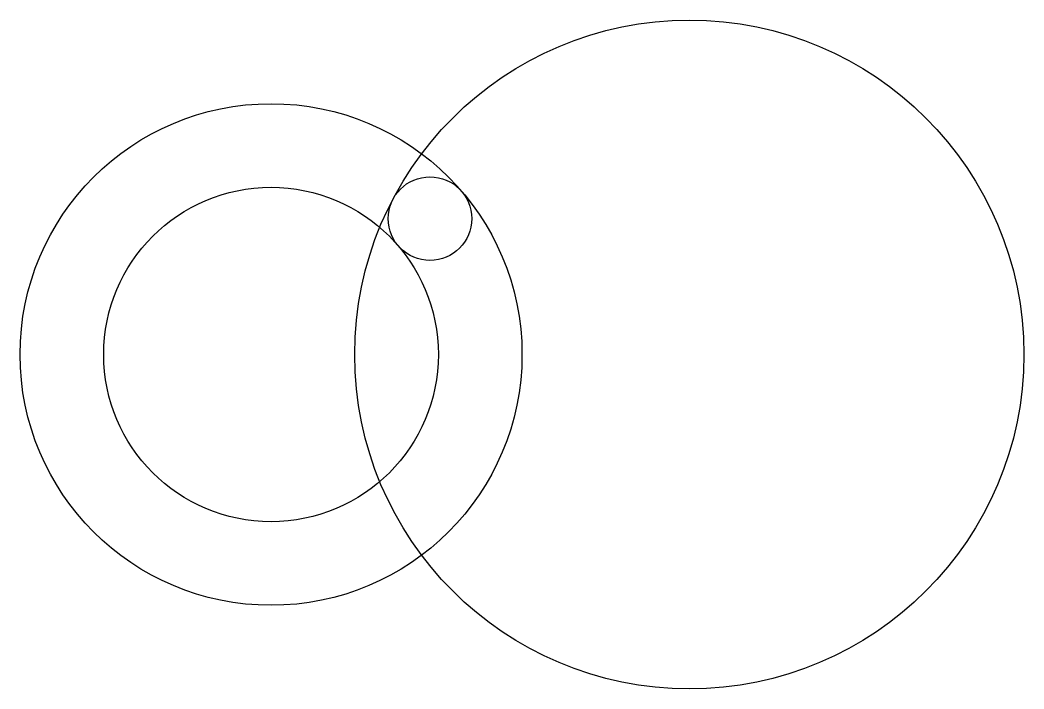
# Model space of a CAD drawing. Header units: millimetres. Extents: x -10 to 110, y -10 to 70.
import ezdxf

# ---------------------------------------------------------------- set-up
doc = ezdxf.new("R2010")
doc.units = ezdxf.units.MM
doc.layers.get('0').update_dxf_attribs({"lineweight": 25})

msp = doc.modelspace()

# ---------------------------------------------------------------- linework, layer by layer
for centre, radius in [((70, 30), 40), ((20, 30), 30), ((39, 46.25), 5), ((20, 30), 20)]:
    msp.add_circle(centre, radius)

doc.saveas('drawing.dxf')
